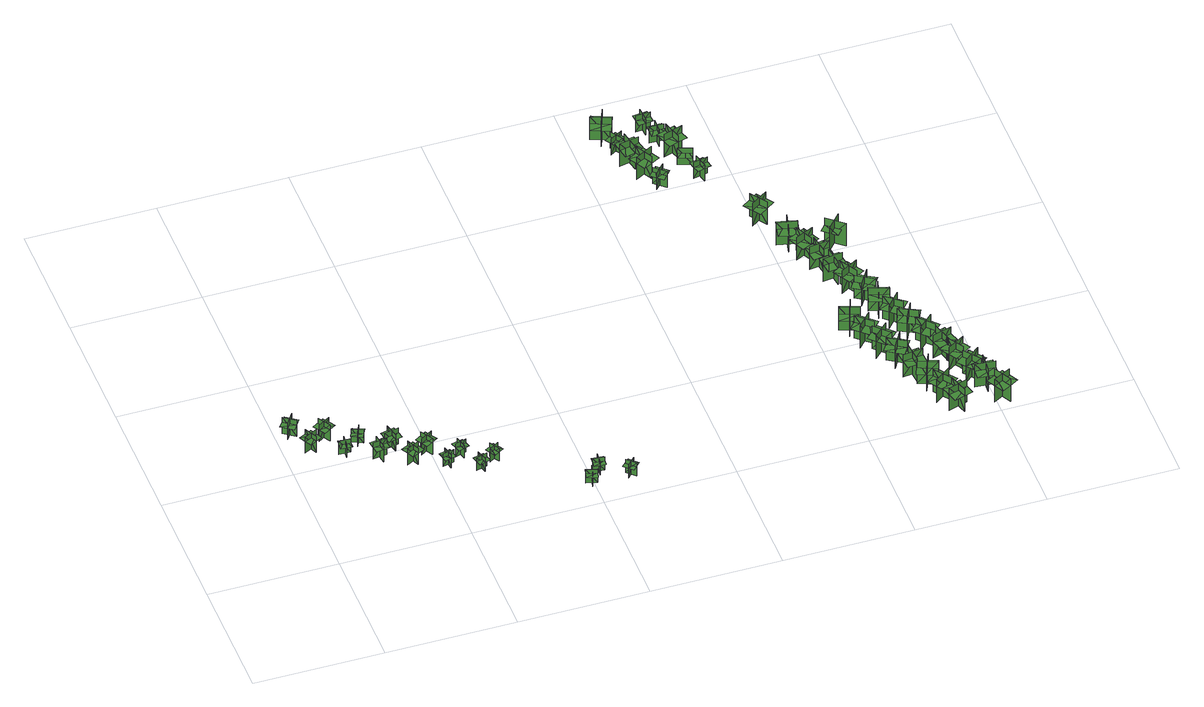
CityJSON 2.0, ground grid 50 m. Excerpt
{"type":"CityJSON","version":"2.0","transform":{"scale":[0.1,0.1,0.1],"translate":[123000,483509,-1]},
"CityObjects":{
"tree1":{"type":"SolitaryVegetationObject","geometry":[{"type":"MultiSurface","lod":"1","boundaries":[[[0,1,2]],[[0,2,3]],[[4,5,6]],[[4,6,7]],[[8,9,10]],[[8,10,11]],[[8,11,12]],[[8,12,13]]]}]},
"tree2":{"type":"SolitaryVegetationObject","geometry":[{"type":"MultiSurface","lod":"1","boundaries":[[[14,15,16]],[[14,16,17]],[[18,19,20]],[[18,20,21]],[[22,23,24]],[[22,24,25]],[[22,25,26]],[[22,26,27]]]}]},
"tree3":{"type":"SolitaryVegetationObject","geometry":[{"type":"MultiSurface","lod":"1","boundaries":[[[28,29,30]],[[28,30,31]],[[32,33,34]],[[32,34,35]],[[36,37,38]],[[36,38,39]],[[36,39,40]],[[36,40,41]]]}]},
"tree4":{"type":"SolitaryVegetationObject","geometry":[{"type":"MultiSurface","lod":"1","boundaries":[[[42,43,44]],[[42,44,45]],[[46,47,48]],[[46,48,49]],[[50,51,52]],[[50,52,53]],[[50,53,54]],[[50,54,55]]]}]},
"tree5":{"type":"SolitaryVegetationObject","geometry":[{"type":"MultiSurface","lod":"1","boundaries":[[[56,57,58]],[[56,58,59]],[[60,61,62]],[[60,62,63]],[[64,65,66]],[[64,66,67]],[[64,67,68]],[[64,68,69]]]}]},
"tree6":{"type":"SolitaryVegetationObject","geometry":[{"type":"MultiSurface","lod":"1","boundaries":[[[70,71,72]],[[70,72,73]],[[74,75,76]],[[74,76,77]],[[78,79,80]],[[78,80,81]],[[78,81,82]],[[78,82,83]]]}]},
"tree7":{"type":"SolitaryVegetationObject","geometry":[{"type":"MultiSurface","lod":"1","boundaries":[[[84,85,86]],[[84,86,87]],[[88,89,90]],[[88,90,91]],[[92,93,94]],[[92,94,95]],[[92,95,96]],[[92,96,97]]]}]},
"tree8":{"type":"SolitaryVegetationObject","geometry":[{"type":"MultiSurface","lod":"1","boundaries":[[[98,99,100]],[[98,100,101]],[[102,103,104]],[[102,104,105]],[[106,107,108]],[[106,108,109]],[[106,109,110]],[[106,110,111]]]}]},
"tree9":{"type":"SolitaryVegetationObject","geometry":[{"type":"MultiSurface","lod":"1","boundaries":[[[112,113,114]],[[112,114,115]],[[116,117,118]],[[116,118,119]],[[120,121,122]],[[120,122,123]],[[120,123,124]],[[120,124,125]]]}]},
"tree10":{"type":"SolitaryVegetationObject","geometry":[{"type":"MultiSurface","lod":"1","boundaries":[[[126,127,128]],[[126,128,129]],[[130,131,132]],[[130,132,133]],[[134,135,136]],[[134,136,137]],[[134,137,138]],[[134,138,139]]]}]},
"tree11":{"type":"SolitaryVegetationObject","geometry":[{"type":"MultiSurface","lod":"1","boundaries":[[[140,141,142]],[[140,142,143]],[[144,145,146]],[[144,146,147]],[[148,149,150]],[[148,150,151]],[[148,151,152]],[[148,152,153]]]}]},
"tree12":{"type":"SolitaryVegetationObject","geometry":[{"type":"MultiSurface","lod":"1","boundaries":[[[154,155,156]],[[154,156,157]],[[158,159,160]],[[158,160,161]],[[162,163,164]],[[162,164,165]],[[162,165,166]],[[162,166,167]]]}]},
"tree13":{"type":"SolitaryVegetationObject","geometry":[{"type":"MultiSurface","lod":"1","boundaries":[[[168,169,170]],[[168,170,171]],[[172,173,174]],[[172,174,175]],[[176,177,178]],[[176,178,179]],[[176,179,180]],[[176,180,181]]]}]},
"tree14":{"type":"SolitaryVegetationObject","geometry":[{"type":"MultiSurface","lod":"1","boundaries":[[[182,183,184]],[[182,184,185]],[[186,187,188]],[[186,188,189]],[[190,191,192]],[[190,192,193]],[[190,193,194]],[[190,194,195]]]}]},
"tree15":{"type":"SolitaryVegetationObject","geometry":[{"type":"MultiSurface","lod":"1","boundaries":[[[196,197,198]],[[196,198,199]],[[200,201,202]],[[200,202,203]],[[204,205,206]],[[204,206,207]],[[204,207,208]],[[204,208,209]]]}]},
"tree16":{"type":"SolitaryVegetationObject","geometry":[{"type":"MultiSurface","lod":"1","boundaries":[[[210,211,212]],[[210,212,213]],[[214,215,216]],[[214,216,217]],[[218,219,220]],[[218,220,221]],[[218,221,222]],[[218,222,223]]]}]},
"tree17":{"type":"SolitaryVegetationObject","geometry":[{"type":"MultiSurface","lod":"1","boundaries":[[[224,225,226]],[[224,226,227]],[[228,229,230]],[[228,230,231]],[[232,233,234]],[[232,234,235]],[[232,235,236]],[[232,236,237]]]}]},
"tree18":{"type":"SolitaryVegetationObject","geometry":[{"type":"MultiSurface","lod":"1","boundaries":[[[238,239,240]],[[238,240,241]],[[242,243,244]],[[242,244,245]],[[246,247,248]],[[246,248,249]],[[246,249,250]],[[246,250,251]]]}]},
"tree19":{"type":"SolitaryVegetationObject","geometry":[{"type":"MultiSurface","lod":"1","boundaries":[[[252,253,254]],[[252,254,255]],[[256,257,258]],[[256,258,259]],[[260,261,262]],[[260,262,263]],[[260,263,264]],[[260,264,265]]]}]},
"tree20":{"type":"SolitaryVegetationObject","geometry":[{"type":"MultiSurface","lod":"1","boundaries":[[[266,267,268]],[[266,268,269]],[[270,271,272]],[[270,272,273]],[[274,275,276]],[[274,276,277]],[[274,277,278]],[[274,278,279]]]}]},
"tree21":{"type":"SolitaryVegetationObject","geometry":[{"type":"MultiSurface","lod":"1","boundaries":[[[280,281,282]],[[280,282,283]],[[284,285,286]],[[284,286,287]],[[288,289,290]],[[288,290,291]],[[288,291,292]],[[288,292,293]]]}]},
"tree22":{"type":"SolitaryVegetationObject","geometry":[{"type":"MultiSurface","lod":"1","boundaries":[[[294,295,296]],[[294,296,297]],[[298,299,300]],[[298,300,301]],[[302,303,304]],[[302,304,305]],[[302,305,306]],[[302,306,307]]]}]},
"tree23":{"type":"SolitaryVegetationObject","geometry":[{"type":"MultiSurface","lod":"1","boundaries":[[[308,309,310]],[[308,310,311]],[[312,313,314]],[[312,314,315]],[[316,317,318]],[[316,318,319]],[[316,319,320]],[[316,320,321]]]}]},
"tree24":{"type":"SolitaryVegetationObject","geometry":[{"type":"MultiSurface","lod":"1","boundaries":[[[322,323,324]],[[322,324,325]],[[326,327,328]],[[326,328,329]],[[330,331,332]],[[330,332,333]],[[330,333,334]],[[330,334,335]]]}]},
"tree25":{"type":"SolitaryVegetationObject","geometry":[{"type":"MultiSurface","lod":"1","boundaries":[[[336,337,338]],[[336,338,339]],[[340,341,342]],[[340,342,343]],[[344,345,346]],[[344,346,347]],[[344,347,348]],[[344,348,349]]]}]},
"tree26":{"type":"SolitaryVegetationObject","geometry":[{"type":"MultiSurface","lod":"1","boundaries":[[[350,351,352]],[[350,352,353]],[[354,355,356]],[[354,356,357]],[[358,359,360]],[[358,360,361]],[[358,361,362]],[[358,362,363]]]}]},
"tree27":{"type":"SolitaryVegetationObject","geometry":[{"type":"MultiSurface","lod":"1","boundaries":[[[364,365,366]],[[364,366,367]],[[368,369,370]],[[368,370,371]],[[372,373,374]],[[372,374,375]],[[372,375,376]],[[372,376,377]]]}]},
"tree28":{"type":"SolitaryVegetationObject","geometry":[{"type":"MultiSurface","lod":"1","boundaries":[[[378,379,380]],[[378,380,381]],[[382,383,384]],[[382,384,385]],[[386,387,388]],[[386,388,389]],[[386,389,390]],[[386,390,391]]]}]},
"tree29":{"type":"SolitaryVegetationObject","geometry":[{"type":"MultiSurface","lod":"1","boundaries":[[[392,393,394]],[[392,394,395]],[[396,397,398]],[[396,398,399]],[[400,401,402]],[[400,402,403]],[[400,403,404]],[[400,404,405]]]}]},
"tree30":{"type":"SolitaryVegetationObject","geometry":[{"type":"MultiSurface","lod":"1","boundaries":[[[406,407,408]],[[406,408,409]],[[410,411,412]],[[410,412,413]],[[414,415,416]],[[414,416,417]],[[414,417,418]],[[414,418,419]]]}]},
"tree31":{"type":"SolitaryVegetationObject","geometry":[{"type":"MultiSurface","lod":"1","boundaries":[[[420,421,422]],[[420,422,423]],[[424,425,426]],[[424,426,427]],[[428,429,430]],[[428,430,431]],[[428,431,432]],[[428,432,433]]]}]},
"tree32":{"type":"SolitaryVegetationObject","geometry":[{"type":"MultiSurface","lod":"1","boundaries":[[[434,435,436]],[[434,436,437]],[[438,439,440]],[[438,440,441]],[[442,443,444]],[[442,444,445]],[[442,445,446]],[[442,446,447]]]}]},
"tree33":{"type":"SolitaryVegetationObject","geometry":[{"type":"MultiSurface","lod":"1","boundaries":[[[448,449,450]],[[448,450,451]],[[452,453,454]],[[452,454,455]],[[456,457,458]],[[456,458,459]],[[456,459,460]],[[456,460,461]]]}]},
"tree34":{"type":"SolitaryVegetationObject","geometry":[{"type":"MultiSurface","lod":"1","boundaries":[[[462,463,464]],[[462,464,465]],[[466,467,468]],[[466,468,469]],[[470,471,472]],[[470,472,473]],[[470,473,474]],[[470,474,475]]]}]},
"tree35":{"type":"SolitaryVegetationObject","geometry":[{"type":"MultiSurface","lod":"1","boundaries":[[[476,477,478]],[[476,478,479]],[[480,481,482]],[[480,482,483]],[[484,485,486]],[[484,486,487]],[[484,487,488]],[[484,488,489]]]}]},
"tree36":{"type":"SolitaryVegetationObject","geometry":[{"type":"MultiSurface","lod":"1","boundaries":[[[490,491,492]],[[490,492,493]],[[494,495,496]],[[494,496,497]],[[498,499,500]],[[498,500,501]],[[498,501,502]],[[498,502,503]]]}]},
"tree37":{"type":"SolitaryVegetationObject","geometry":[{"type":"MultiSurface","lod":"1","boundaries":[[[504,505,506]],[[504,506,507]],[[508,509,510]],[[508,510,511]],[[512,513,514]],[[512,514,515]],[[512,515,516]],[[512,516,517]]]}]},
"tree38":{"type":"SolitaryVegetationObject","geometry":[{"type":"MultiSurface","lod":"1","boundaries":[[[518,519,520]],[[518,520,521]],[[522,523,524]],[[522,524,525]],[[526,527,528]],[[526,528,529]],[[526,529,530]],[[526,530,531]]]}]},
"tree39":{"type":"SolitaryVegetationObject","geometry":[{"type":"MultiSurface","lod":"1","boundaries":[[[532,533,534]],[[532,534,535]],[[536,537,538]],[[536,538,539]],[[540,541,542]],[[540,542,543]],[[540,543,544]],[[540,544,545]]]}]},
"tree40":{"type":"SolitaryVegetationObject","geometry":[{"type":"MultiSurface","lod":"1","boundaries":[[[546,547,548]],[[546,548,549]],[[550,551,552]],[[550,552,553]],[[554,555,556]],[[554,556,557]],[[554,557,558]],[[554,558,559]]]}]},
"tree41":{"type":"SolitaryVegetationObject","geometry":[{"type":"MultiSurface","lod":"1","boundaries":[[[560,561,562]],[[560,562,563]],[[564,565,566]],[[564,566,567]],[[568,569,570]],[[568,570,571]],[[568,571,572]],[[568,572,573]]]}]},
"tree42":{"type":"SolitaryVegetationObject","geometry":[{"type":"MultiSurface","lod":"1","boundaries":[[[574,575,576]],[[574,576,577]],[[578,579,580]],[[578,580,581]],[[582,583,584]],[[582,584,585]],[[582,585,586]],[[582,586,587]]]}]},
"tree43":{"type":"SolitaryVegetationObject","geometry":[{"type":"MultiSurface","lod":"1","boundaries":[[[588,589,590]],[[588,590,591]],[[592,593,594]],[[592,594,595]],[[596,597,598]],[[596,598,599]],[[596,599,600]],[[596,600,601]]]}]},
"tree44":{"type":"SolitaryVegetationObject","geometry":[{"type":"MultiSurface","lod":"1","boundaries":[[[602,603,604]],[[602,604,605]],[[606,607,608]],[[606,608,609]],[[610,611,612]],[[610,612,613]],[[610,613,614]],[[610,614,615]]]}]},
"tree45":{"type":"SolitaryVegetationObject","geometry":[{"type":"MultiSurface","lod":"1","boundaries":[[[616,617,618]],[[616,618,619]],[[620,621,622]],[[620,622,623]],[[624,625,626]],[[624,626,627]],[[624,627,628]],[[624,628,629]]]}]},
"tree46":{"type":"SolitaryVegetationObject","geometry":[{"type":"MultiSurface","lod":"1","boundaries":[[[630,631,632]],[[630,632,633]],[[634,635,636]],[[634,636,637]],[[638,639,640]],[[638,640,641]],[[638,641,642]],[[638,642,643]]]}]},
"tree47":{"type":"SolitaryVegetationObject","geometry":[{"type":"MultiSurface","lod":"1","boundaries":[[[644,645,646]],[[644,646,647]],[[648,649,650]],[[648,650,651]],[[652,653,654]],[[652,654,655]],[[652,655,656]],[[652,656,657]]]}]},
"tree48":{"type":"SolitaryVegetationObject","geometry":[{"type":"MultiSurface","lod":"1","boundaries":[[[658,659,660]],[[658,660,661]],[[662,663,664]],[[662,664,665]],[[666,667,668]],[[666,668,669]],[[666,669,670]],[[666,670,671]]]}]},
"tree49":{"type":"SolitaryVegetationObject","geometry":[{"type":"MultiSurface","lod":"1","boundaries":[[[672,673,674]],[[672,674,675]],[[676,677,678]],[[676,678,679]],[[680,681,682]],[[680,682,683]],[[680,683,684]],[[680,684,685]]]}]},
"tree50":{"type":"SolitaryVegetationObject","geometry":[{"type":"MultiSurface","lod":"1","boundaries":[[[686,687,688]],[[686,688,689]],[[690,691,692]],[[690,692,693]],[[694,695,696]],[[694,696,697]],[[694,697,698]],[[694,698,699]]]}]},
"tree51":{"type":"SolitaryVegetationObject","geometry":[{"type":"MultiSurface","lod":"1","boundaries":[[[700,701,702]],[[700,702,703]],[[704,705,706]],[[704,706,707]],[[708,709,710]],[[708,710,711]],[[708,711,712]],[[708,712,713]]]}]}
},
"vertices":[
[34,666,23],[66,712,23],[66,712,100],[34,666,100],[71,672,23],[26,704,23],[26,704,100],[71,672,100],[71,672,78],[87,695,78],[42,727,78],[26,704,78],[10,682,78],[55,650,78],
[109,570,22],[84,619,22],[84,619,98],[109,570,98],[121,605,22],[71,579,22],[71,579,98],[121,605,98],[121,605,77],[108,629,77],[59,604,77],[71,579,77],[84,555,77],[133,580,77],
[143,649,29],[173,602,29],[173,602,106],[143,649,106],[135,613,29],[182,643,29],[182,643,106],[135,613,106],[135,613,84],[150,590,84],[197,619,84],[182,643,84],[167,666,84],[120,636,84],
[225,531,22],[181,534,22],[181,534,84],[225,531,84],[206,553,22],[203,509,22],[203,509,84],[206,553,84],[206,553,67],[184,555,67],[181,511,67],[203,509,67],[225,507,67],[228,552,67],
[258,550,24],[276,591,24],[276,591,86],[258,550,86],[285,560,24],[245,579,24],[245,579,86],[285,560,86],[285,560,69],[295,581,69],[254,599,69],[245,579,69],[236,559,69],[276,540,69],
[311,498,23],[319,443,23],[319,443,100],[311,498,100],[289,468,23],[343,477,23],[343,477,100],[289,468,100],[289,468,79],[293,441,79],[347,449,79],[343,477,79],[339,504,79],[285,496,79],
[380,485,22],[367,539,22],[367,539,99],[380,485,99],[399,516,22],[345,503,22],[345,503,99],[399,516,99],[399,516,78],[393,543,78],[339,530,78],[345,503,78],[352,476,78],[406,489,78],
[433,392,21],[409,441,21],[409,441,98],[433,392,98],[445,427,21],[396,402,21],[396,402,98],[445,427,98],[445,427,77],[433,451,77],[383,427,77],[396,402,77],[408,377,77],[458,402,77],
[469,471,21],[498,424,21],[498,424,98],[469,471,98],[460,435,21],[507,464,21],[507,464,98],[460,435,98],[460,435,77],[474,412,77],[522,441,77],[507,464,77],[493,488,77],[446,459,77],
[512,350,23],[555,360,23],[555,360,84],[512,350,84],[537,334,23],[527,377,23],[527,377,84],[537,334,84],[537,334,67],[558,339,67],[548,382,67],[527,377,67],[505,372,67],[515,329,67],
[585,409,23],[597,367,23],[597,367,85],[585,409,85],[571,384,23],[613,396,23],[613,396,85],[571,384,85],[571,384,68],[577,362,68],[619,375,68],[613,396,68],[607,417,68],[564,405,68],
[645,275,24],[633,318,24],[633,318,85],[645,275,85],[660,301,24],[617,289,24],[617,289,85],[660,301,85],[660,301,68],[654,322,68],[611,310,68],[617,289,68],[623,268,68],[666,280,68],
[715,341,23],[678,318,23],[678,318,85],[715,341,85],[687,348,23],[710,311,23],[710,311,85],[687,348,85],[687,348,67],[668,336,67],[691,299,67],[710,311,67],[729,322,67],[705,360,67],
[982,77,21],[993,120,21],[993,120,83],[982,77,83],[1007,92,21],[965,103,21],[965,103,83],[1007,92,83],[1007,92,66],[1013,113,66],[970,125,66],[965,103,66],[959,82,66],[1001,70,66],
[1028,125,23],[1032,169,23],[1032,169,85],[1028,125,85],[1051,144,23],[1007,148,23],[1007,148,85],[1051,144,85],[1051,144,68],[1053,166,68],[1009,170,68],[1007,148,68],[1005,126,68],[1049,122,68],
[1118,108,22],[1149,77,22],[1149,77,84],[1118,108,84],[1118,78,22],[1149,110,22],[1149,110,84],[1118,78,84],[1118,78,67],[1134,63,67],[1165,95,67],[1149,110,67],[1133,126,67],[1102,94,67],
[1604,1785,12],[1633,1857,12],[1633,1857,119],[1604,1785,119],[1651,1805,12],[1579,1834,12],[1579,1834,119],[1651,1805,119],[1651,1805,89],[1666,1841,89],[1594,1870,89],[1579,1834,89],[1565,1798,89],[1637,1769,89],
[1632,1765,13],[1662,1718,13],[1662,1718,90],[1632,1765,90],[1624,1730,13],[1671,1759,13],[1671,1759,90],[1624,1730,90],[1624,1730,68],[1638,1706,68],[1685,1735,68],[1671,1759,68],[1656,1782,68],[1609,1753,68],
[1707,1678,13],[1632,1663,13],[1632,1663,120],[1707,1678,120],[1665,1707,13],[1680,1631,13],[1680,1631,120],[1665,1707,120],[1665,1707,90],[1627,1699,90],[1642,1623,90],[1680,1631,90],[1718,1638,90],[1703,1714,90],
[1719,1562,14],[1682,1630,14],[1682,1630,121],[1719,1562,121],[1734,1612,14],[1666,1575,14],[1666,1575,121],[1734,1612,121],[1734,1612,91],[1715,1646,91],[1647,1609,91],[1666,1575,91],[1684,1541,91],[1752,1578,91],
[1714,1537,15],[1755,1500,15],[1755,1500,92],[1714,1537,92],[1716,1500,15],[1753,1541,15],[1753,1541,92],[1716,1500,92],[1716,1500,71],[1737,1481,71],[1773,1523,71],[1753,1541,71],[1732,1560,71],[1695,1518,71],
[2114,542,10],[2140,615,10],[2140,615,118],[2114,542,118],[2161,563,10],[2088,589,10],[2088,589,118],[2161,563,118],[2161,563,88],[2174,600,88],[2101,626,88],[2088,589,88],[2075,553,88],[2148,527,88],
[2183,476,12],[2126,528,12],[2126,528,119],[2183,476,119],[2181,528,12],[2129,470,12],[2129,470,119],[2181,528,119],[2181,528,89],[2152,554,89],[2100,496,89],[2129,470,89],[2158,444,89],[2210,502,89],
[1770,1844,14],[1774,1789,14],[1774,1789,91],[1770,1844,91],[1746,1816,14],[1801,1820,14],[1801,1820,91],[1746,1816,91],[1746,1816,69],[1748,1788,69],[1803,1793,69],[1801,1820,69],[1799,1848,69],[1744,1843,69],
[1826,1743,14],[1771,1744,14],[1771,1744,91],[1826,1743,91],[1801,1770,14],[1800,1714,14],[1800,1714,91],[1801,1770,91],[1801,1770,70],[1773,1770,70],[1772,1715,70],[1800,1714,70],[1828,1714,70],[1828,1769,70],
[2219,453,13],[2164,399,13],[2164,399,121],[2219,453,121],[2168,454,13],[2222,399,13],[2222,399,121],[2168,454,121],[2168,454,91],[2140,427,91],[2194,372,91],[2222,399,91],[2249,426,91],[2195,481,91],
[1798,1658,14],[1872,1681,14],[1872,1681,122],[1798,1658,122],[1844,1634,14],[1821,1708,14],[1821,1708,122],[1844,1634,122],[1844,1634,91],[1881,1646,91],[1858,1720,91],[1821,1708,91],[1784,1696,91],[1807,1623,91],
[1881,1587,14],[1829,1605,14],[1829,1605,91],[1881,1587,91],[1865,1620,14],[1847,1568,14],[1847,1568,91],[1865,1620,91],[1865,1620,70],[1839,1629,70],[1821,1577,70],[1847,1568,70],[1873,1559,70],[1891,1611,70],
[2211,328,11],[2252,394,11],[2252,394,118],[2211,328,118],[2261,340,11],[2195,381,11],[2195,381,118],[2261,340,118],[2261,340,88],[2281,372,88],[2216,413,88],[2195,381,88],[2175,348,88],[2240,307,88],
[1880,1544,14],[1893,1490,14],[1893,1490,91],[1880,1544,91],[1861,1513,14],[1915,1526,14],[1915,1526,91],[1861,1513,91],[1861,1513,69],[1867,1486,69],[1921,1499,69],[1915,1526,69],[1908,1553,69],[1854,1540,69],
[2256,316,10],[2264,239,10],[2264,239,118],[2256,316,118],[2223,276,10],[2300,285,10],[2300,285,118],[2223,276,118],[2223,276,88],[2228,238,88],[2304,246,88],[2300,285,88],[2296,323,88],[2219,315,88],
[2260,228,10],[2331,198,10],[2331,198,117],[2260,228,117],[2279,180,10],[2309,252,10],[2309,252,117],[2279,180,117],[2279,180,87],[2315,165,87],[2345,237,87],[2309,252,87],[2274,267,87],[2244,195,87],
[2348,111,5],[2302,173,5],[2302,173,112],[2348,111,112],[2356,162,5],[2294,116,5],[2294,116,112],[2356,162,112],[2356,162,82],[2333,193,82],[2271,147,82],[2294,116,82],[2317,85,82],[2379,131,82],
[1977,1205,15],[2041,1249,15],[2041,1249,123],[1977,1205,123],[2028,1196,15],[1983,1259,15],[1983,1259,123],[2028,1196,123],[2028,1196,93],[2060,1218,93],[2015,1281,93],[1983,1259,93],[1952,1237,93],[1996,1173,93],
[2371,33,8],[2348,107,8],[2348,107,116],[2371,33,116],[2395,79,8],[2321,56,8],[2321,56,116],[2395,79,116],[2395,79,86],[2384,116,86],[2310,93,86],[2321,56,86],[2332,19,86],[2406,42,86],
[2099,1069,11],[2024,1086,11],[2024,1086,119],[2099,1069,119],[2072,1113,11],[2055,1037,11],[2055,1037,119],[2073,1113,119],[2073,1113,89],[2035,1121,89],[2017,1046,89],[2055,1037,89],[2093,1028,89],[2110,1104,89],
[2067,986,13],[2137,1019,13],[2137,1019,121],[2067,986,121],[2115,968,13],[2082,1038,13],[2082,1038,121],[2115,968,121],[2115,968,90],[2150,984,90],[2117,1055,90],[2082,1038,90],[2047,1021,90],[2080,951,90],
[2095,923,12],[2171,934,12],[2171,934,120],[2095,923,120],[2136,892,12],[2125,968,12],[2125,968,120],[2136,892,120],[2136,892,89],[2174,897,89],[2163,974,89],[2125,968,89],[2087,963,89],[2097,887,89],
[2196,860,11],[2119,850,11],[2119,850,118],[2196,860,118],[2156,892,11],[2165,815,11],[2165,815,118],[2156,892,118],[2156,892,88],[2117,887,88],[2126,810,88],[2165,815,88],[2203,819,88],[2194,896,88],
[2163,766,11],[2229,806,11],[2229,806,119],[2163,766,119],[2213,753,11],[2173,820,11],[2173,820,119],[2213,753,119],[2213,753,89],[2246,774,89],[2206,840,89],[2173,820,89],[2140,800,89],[2180,733,89],
[2196,729,12],[2261,687,12],[2261,687,120],[2196,729,120],[2206,679,12],[2248,744,12],[2248,744,120],[2206,679,120],[2206,679,90],[2239,658,90],[2281,723,90],[2248,744,90],[2216,765,90],[2174,700,90],
[2264,671,13],[2242,597,13],[2242,597,121],[2264,671,121],[2219,647,13],[2293,625,13],[2293,625,121],[2219,647,121],[2219,647,91],[2208,610,91],[2282,588,91],[2293,625,91],[2304,662,91],[2230,684,91],
[2315,542,12],[2256,592,12],[2256,592,120],[2315,542,120],[2311,593,12],[2261,535,12],[2261,535,120],[2311,593,120],[2311,593,90],[2282,618,90],[2232,560,90],[2261,535,90],[2290,509,90],[2341,568,90],
[2352,478,12],[2283,512,12],[2283,512,120],[2352,478,120],[2336,527,12],[2301,457,12],[2301,457,120],[2336,527,120],[2336,527,90],[2301,544,90],[2267,474,90],[2301,457,90],[2336,440,90],[2370,509,90],
[2382,387,17],[2329,444,17],[2329,444,125],[2382,387,125],[2384,439,17],[2327,386,17],[2327,386,125],[2384,439,125],[2384,439,94],[2357,467,94],[2301,414,94],[2327,386,94],[2353,358,94],[2410,410,94],
[2381,379,14],[2404,304,14],[2404,304,122],[2381,379,122],[2357,333,14],[2431,356,14],[2431,356,122],[2357,333,122],[2357,333,91],[2368,296,91],[2442,319,91],[2431,356,91],[2420,393,91],[2346,370,91],
[2391,259,10],[2457,300,10],[2457,300,117],[2391,259,117],[2441,247,10],[2400,313,10],[2400,313,117],[2441,247,117],[2441,247,87],[2474,268,87],[2433,333,87],[2400,313,87],[2367,292,87],[2409,227,87],
[2238,1028,40],[2185,966,40],[2185,966,148],[2238,1028,148],[2186,1023,40],[2186,1023,148],[2248,971,148],[2248,971,40],[2186,1023,114],[2164,997,114],[2213,955,114],[2235,981,114],[2257,1007,114],[2207,1049,114],
[2433,230,8],[2481,169,8],[2481,169,116],[2433,230,116],[2427,178,8],[2488,227,8],[2488,227,116],[2427,178,116],[2427,178,86],[2451,148,86],[2512,196,86],[2488,227,86],[2464,257,86],[2403,209,86],
[2485,105,9],[2491,182,9],[2491,182,117],[2485,105,117],[2525,138,9],[2447,144,9],[2447,144,117],[2525,138,117],[2525,138,87],[2527,177,87],[2450,182,87],[2447,144,87],[2445,105,87],[2522,99,87],
[2556,81,11],[2488,44,11],[2488,44,119],[2556,81,119],[2506,96,11],[2543,28,11],[2543,28,119],[2506,96,119],[2506,96,88],[2472,77,88],[2509,9,88],[2543,28,88],[2577,46,88],[2541,114,88]
]}
